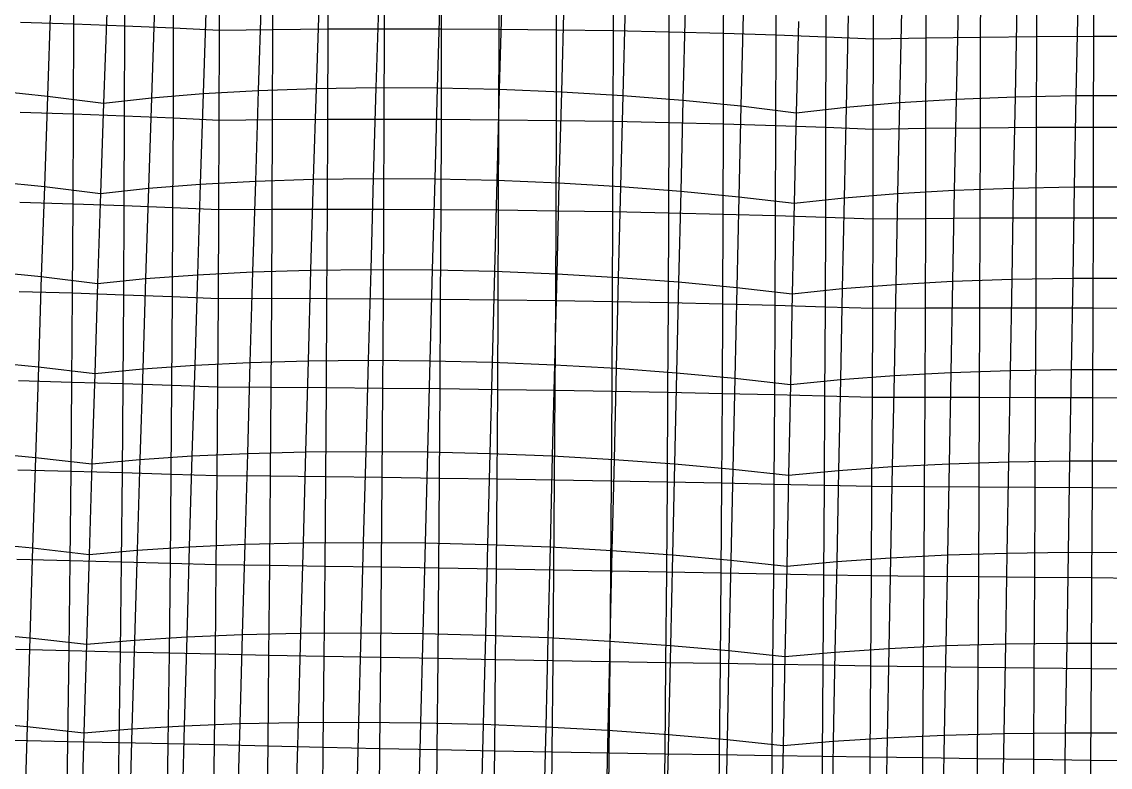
# Model space of a CAD drawing. Extents: x -429 to 429, y -1 to 209.
# Drawn here: x -79.73 to -39.8, y 73.77 to 101.1 of the extents above; entities that cross this region are included whole.
import ezdxf

# ---------------------------------------------------------------- set-up
doc = ezdxf.new("R2010")
doc.units = 0

msp = doc.modelspace()

# ---------------------------------------------------------------- linework, layer by layer
at = {"layer": 'default', "color": 3, "linetype": 'CONTINUOUS'}
for p, q in [((-77.826, 101.032, 21.94), (-77.818, 104.352, 21.749)), ((-75.947, 100.961, 20.992), (-75.94, 104.279, 20.801)), ((-74.161, 100.881, 19.881), (-74.154, 104.196, 19.69)), ((-72.481, 100.794, 18.615), (-72.474, 104.104, 18.425)), ((-72.481, 100.794, 18.615), (-72.474, 104.104, 18.425)), ((-70.52, 100.823, 19.4), (-70.513, 104.141, 19.209)), ((-68.497, 100.842, 20.006), (-68.49, 104.166, 19.815)), ((-66.427, 100.851, 20.43), (-66.421, 104.18, 20.238)), ((-64.329, 100.849, 20.668), (-64.322, 104.183, 20.475)), ((-62.217, 100.836, 20.717), (-62.211, 104.174, 20.524)), ((-60.11, 100.814, 20.578), (-60.104, 104.153, 20.385)), ((-58.025, 100.781, 20.252), (-58.019, 104.121, 20.059)), ((-55.977, 100.738, 19.741), (-55.971, 104.078, 19.548)), ((-53.983, 100.686, 19.049), (-53.978, 104.024, 18.856)), ((-52.06, 100.625, 18.182), (-52.055, 103.96, 17.989)), ((-50.222, 100.555, 17.147), (-50.217, 103.886, 16.955)), ((-46.554, 100.516, 16.825), (-46.549, 103.849, 16.633)), ((-44.553, 100.545, 17.523), (-44.548, 103.884, 17.33)), ((-42.497, 100.565, 18.039), (-42.493, 103.909, 17.846)), ((-40.404, 100.573, 18.37), (-40.4, 103.921, 18.177)), ((-48.484, 100.477, 15.952), (-48.48, 103.802, 15.76)), ((-48.484, 100.477, 15.952), (-48.48, 103.802, 15.76)), ((-79.783, 101.095, 22.716), (-77.826, 101.032, 21.94)), ((-77.837, 97.726, 22.109), (-77.826, 101.032, 21.94)), ((-77.826, 101.032, 21.94), (-75.947, 100.961, 20.992)), ((-75.958, 97.657, 21.161), (-75.947, 100.961, 20.992)), ((-75.947, 100.961, 20.992), (-74.161, 100.881, 19.881)), ((-74.171, 97.582, 20.05), (-74.161, 100.881, 19.881)), ((-74.161, 100.881, 19.881), (-72.481, 100.794, 18.615)), ((-72.491, 97.5, 18.783), (-72.481, 100.794, 18.615)), ((-72.491, 97.5, 18.783), (-72.481, 100.794, 18.615)), ((-72.481, 100.794, 18.615), (-70.52, 100.823, 19.4)), ((-70.53, 97.521, 19.568), (-70.52, 100.823, 19.4)), ((-70.52, 100.823, 19.4), (-68.497, 100.842, 20.006)), ((-68.506, 97.532, 20.175), (-68.497, 100.842, 20.006)), ((-68.497, 100.842, 20.006), (-66.427, 100.851, 20.43)), ((-66.437, 97.535, 20.599), (-66.427, 100.851, 20.43)), ((-66.427, 100.851, 20.43), (-64.329, 100.849, 20.668)), ((-64.338, 97.529, 20.837), (-64.329, 100.849, 20.668)), ((-64.329, 100.849, 20.668), (-62.217, 100.836, 20.717)), ((-62.226, 97.513, 20.887), (-62.217, 100.836, 20.717)), ((-62.217, 100.836, 20.717), (-60.11, 100.814, 20.578)), ((-60.119, 97.488, 20.748), (-60.11, 100.814, 20.578)), ((-60.11, 100.814, 20.578), (-58.025, 100.781, 20.252)), ((-58.033, 97.455, 20.422), (-58.025, 100.781, 20.252)), ((-58.025, 100.781, 20.252), (-55.977, 100.738, 19.741)), ((-55.985, 97.413, 19.911), (-55.977, 100.738, 19.741)), ((-55.977, 100.738, 19.741), (-53.983, 100.686, 19.049)), ((-53.991, 97.362, 19.219), (-53.983, 100.686, 19.049)), ((-53.983, 100.686, 19.049), (-52.06, 100.625, 18.182)), ((-52.067, 97.304, 18.352), (-52.06, 100.625, 18.182)), ((-52.06, 100.625, 18.182), (-50.222, 100.555, 17.147)), ((-50.229, 97.239, 17.316), (-50.222, 100.555, 17.147)), ((-50.222, 100.555, 17.147), (-48.484, 100.477, 15.952)), ((-48.491, 97.166, 16.121), (-48.484, 100.477, 15.952)), ((-48.491, 97.166, 16.121), (-48.484, 100.477, 15.952)), ((-48.484, 100.477, 15.952), (-46.554, 100.516, 16.825)), ((-46.56, 97.198, 16.995), (-46.554, 100.516, 16.825)), ((-46.554, 100.516, 16.825), (-44.553, 100.545, 17.523)), ((-44.559, 97.221, 17.693), (-44.553, 100.545, 17.523)), ((-44.553, 100.545, 17.523), (-42.497, 100.565, 18.039)), ((-42.504, 97.234, 18.21), (-42.497, 100.565, 18.039)), ((-42.497, 100.565, 18.039), (-40.404, 100.573, 18.37)), ((-40.41, 97.239, 18.541), (-40.404, 100.573, 18.37)), ((-40.404, 100.573, 18.37), (-38.289, 100.572, 18.514)), ((-79.794, 97.787, 22.885), (-77.837, 97.726, 22.109)), ((-77.852, 94.434, 22.253), (-77.837, 97.726, 22.109)), ((-77.837, 97.726, 22.109), (-75.958, 97.657, 21.161)), ((-75.972, 94.369, 21.305), (-75.958, 97.657, 21.161)), ((-75.958, 97.657, 21.161), (-74.171, 97.582, 20.05)), ((-74.185, 94.297, 20.194), (-74.171, 97.582, 20.05)), ((-74.171, 97.582, 20.05), (-72.491, 97.5, 18.783)), ((-72.505, 94.221, 18.927), (-72.491, 97.5, 18.783)), ((-72.505, 94.221, 18.927), (-72.491, 97.5, 18.783)), ((-72.491, 97.5, 18.783), (-70.53, 97.521, 19.568)), ((-70.543, 94.234, 19.712), (-70.53, 97.521, 19.568)), ((-70.53, 97.521, 19.568), (-68.506, 97.532, 20.175)), ((-68.519, 94.238, 20.32), (-68.506, 97.532, 20.175)), ((-68.506, 97.532, 20.175), (-66.437, 97.535, 20.599)), ((-66.449, 94.234, 20.744), (-66.437, 97.535, 20.599)), ((-66.437, 97.535, 20.599), (-64.338, 97.529, 20.837)), ((-64.35, 94.223, 20.982), (-64.338, 97.529, 20.837)), ((-64.338, 97.529, 20.837), (-62.226, 97.513, 20.887)), ((-62.238, 94.204, 21.032), (-62.226, 97.513, 20.887)), ((-62.226, 97.513, 20.887), (-60.119, 97.488, 20.748)), ((-60.131, 94.177, 20.894), (-60.119, 97.488, 20.748)), ((-60.119, 97.488, 20.748), (-58.033, 97.455, 20.422)), ((-58.044, 94.142, 20.567), (-58.033, 97.455, 20.422)), ((-58.033, 97.455, 20.422), (-55.985, 97.413, 19.911)), ((-55.996, 94.101, 20.056), (-55.985, 97.413, 19.911)), ((-55.985, 97.413, 19.911), (-53.991, 97.362, 19.219)), ((-54.001, 94.053, 19.364), (-53.991, 97.362, 19.219)), ((-53.991, 97.362, 19.219), (-52.067, 97.304, 18.352)), ((-52.077, 93.999, 18.497), (-52.067, 97.304, 18.352)), ((-52.067, 97.304, 18.352), (-50.229, 97.239, 17.316)), ((-50.239, 93.938, 17.461), (-50.229, 97.239, 17.316)), ((-50.229, 97.239, 17.316), (-48.491, 97.166, 16.121)), ((-48.5, 93.872, 16.266), (-48.491, 97.166, 16.121)), ((-48.5, 93.872, 16.266), (-48.491, 97.166, 16.121)), ((-48.491, 97.166, 16.121), (-46.56, 97.198, 16.995)), ((-46.569, 93.895, 17.14), (-46.56, 97.198, 16.995)), ((-46.56, 97.198, 16.995), (-44.559, 97.221, 17.693)), ((-44.568, 93.911, 17.838), (-44.559, 97.221, 17.693)), ((-44.559, 97.221, 17.693), (-42.504, 97.234, 18.21)), ((-42.512, 93.919, 18.355), (-42.504, 97.234, 18.21)), ((-42.504, 97.234, 18.21), (-40.41, 97.239, 18.541)), ((-40.418, 93.92, 18.687), (-40.41, 97.239, 18.541)), ((-40.41, 97.239, 18.541), (-38.295, 97.235, 18.684)), ((-79.809, 94.494, 23.03), (-77.852, 94.434, 22.253)), ((-77.871, 91.158, 22.371), (-77.852, 94.434, 22.253)), ((-77.852, 94.434, 22.253), (-75.972, 94.369, 21.305)), ((-75.99, 91.096, 21.423), (-75.972, 94.369, 21.305)), ((-75.972, 94.369, 21.305), (-74.185, 94.297, 20.194)), ((-74.203, 91.03, 20.311), (-74.185, 94.297, 20.194)), ((-74.185, 94.297, 20.194), (-72.505, 94.221, 18.927)), ((-72.521, 90.961, 19.044), (-72.505, 94.221, 18.927)), ((-72.521, 90.961, 19.044), (-72.505, 94.221, 18.927)), ((-72.505, 94.221, 18.927), (-70.543, 94.234, 19.712)), ((-70.559, 90.963, 19.83), (-70.543, 94.234, 19.712)), ((-70.543, 94.234, 19.712), (-68.519, 94.238, 20.32)), ((-68.535, 90.959, 20.437), (-68.519, 94.238, 20.32)), ((-68.519, 94.238, 20.32), (-66.449, 94.234, 20.744)), ((-66.465, 90.948, 20.862), (-66.449, 94.234, 20.744)), ((-66.449, 94.234, 20.744), (-64.35, 94.223, 20.982)), ((-64.366, 90.932, 21.101), (-64.35, 94.223, 20.982)), ((-64.35, 94.223, 20.982), (-62.238, 94.204, 21.032)), ((-62.253, 90.909, 21.151), (-62.238, 94.204, 21.032)), ((-62.238, 94.204, 21.032), (-60.131, 94.177, 20.894)), ((-60.145, 90.88, 21.012), (-60.131, 94.177, 20.894)), ((-60.131, 94.177, 20.894), (-58.044, 94.142, 20.567)), ((-58.059, 90.845, 20.686), (-58.044, 94.142, 20.567)), ((-58.044, 94.142, 20.567), (-55.996, 94.101, 20.056)), ((-56.009, 90.805, 20.175), (-55.996, 94.101, 20.056)), ((-55.996, 94.101, 20.056), (-54.001, 94.053, 19.364)), ((-54.015, 90.759, 19.482), (-54.001, 94.053, 19.364)), ((-54.001, 94.053, 19.364), (-52.077, 93.999, 18.497)), ((-52.09, 90.709, 18.615), (-52.077, 93.999, 18.497)), ((-52.077, 93.999, 18.497), (-50.239, 93.938, 17.461)), ((-50.25, 90.654, 17.579), (-50.239, 93.938, 17.461)), ((-50.239, 93.938, 17.461), (-48.5, 93.872, 16.266)), ((-48.511, 90.596, 16.383), (-48.5, 93.872, 16.266)), ((-48.511, 90.596, 16.383), (-48.5, 93.872, 16.266)), ((-48.5, 93.872, 16.266), (-46.569, 93.895, 17.14)), ((-46.58, 90.61, 17.258), (-46.569, 93.895, 17.14)), ((-46.569, 93.895, 17.14), (-44.568, 93.911, 17.838)), ((-44.578, 90.617, 17.957), (-44.568, 93.911, 17.838)), ((-44.568, 93.911, 17.838), (-42.512, 93.919, 18.355)), ((-42.522, 90.619, 18.474), (-42.512, 93.919, 18.355)), ((-42.512, 93.919, 18.355), (-40.418, 93.92, 18.687)), ((-40.428, 90.615, 18.806), (-40.418, 93.92, 18.687)), ((-40.418, 93.92, 18.687), (-38.303, 93.912, 18.831)), ((-79.828, 91.215, 23.147), (-77.871, 91.158, 22.371)), ((-77.893, 87.892, 22.458), (-77.871, 91.158, 22.371)), ((-77.871, 91.158, 22.371), (-75.99, 91.096, 21.423)), ((-76.013, 87.834, 21.51), (-75.99, 91.096, 21.423)), ((-75.99, 91.096, 21.423), (-74.203, 91.03, 20.311)), ((-74.224, 87.774, 20.397), (-74.203, 91.03, 20.311)), ((-74.203, 91.03, 20.311), (-72.521, 90.961, 19.044)), ((-72.542, 87.713, 19.13), (-72.521, 90.961, 19.044)), ((-72.542, 87.713, 19.13), (-72.521, 90.961, 19.044)), ((-72.521, 90.961, 19.044), (-70.559, 90.963, 19.83)), ((-70.58, 87.705, 19.916), (-70.559, 90.963, 19.83)), ((-70.559, 90.963, 19.83), (-68.535, 90.959, 20.437)), ((-68.555, 87.691, 20.525), (-68.535, 90.959, 20.437)), ((-68.535, 90.959, 20.437), (-66.465, 90.948, 20.862)), ((-66.484, 87.673, 20.95), (-66.465, 90.948, 20.862)), ((-66.465, 90.948, 20.862), (-64.366, 90.932, 21.101)), ((-64.384, 87.651, 21.188), (-64.366, 90.932, 21.101)), ((-64.366, 90.932, 21.101), (-62.253, 90.909, 21.151)), ((-62.272, 87.624, 21.239), (-62.253, 90.909, 21.151)), ((-62.253, 90.909, 21.151), (-60.145, 90.88, 21.012)), ((-60.163, 87.592, 21.1), (-60.145, 90.88, 21.012)), ((-60.145, 90.88, 21.012), (-58.059, 90.845, 20.686)), ((-58.076, 87.557, 20.774), (-58.059, 90.845, 20.686)), ((-58.059, 90.845, 20.686), (-56.009, 90.805, 20.175)), ((-56.026, 87.518, 20.263), (-56.009, 90.805, 20.175)), ((-56.009, 90.805, 20.175), (-54.015, 90.759, 19.482)), ((-54.03, 87.476, 19.57), (-54.015, 90.759, 19.482)), ((-54.015, 90.759, 19.482), (-52.09, 90.709, 18.615)), ((-52.105, 87.431, 18.703), (-52.09, 90.709, 18.615)), ((-52.09, 90.709, 18.615), (-50.25, 90.654, 17.579)), ((-50.265, 87.383, 17.666), (-50.25, 90.654, 17.579)), ((-50.25, 90.654, 17.579), (-48.511, 90.596, 16.383)), ((-48.525, 87.332, 16.47), (-48.511, 90.596, 16.383)), ((-48.525, 87.332, 16.47), (-48.511, 90.596, 16.383)), ((-48.511, 90.596, 16.383), (-46.58, 90.61, 17.258)), ((-46.593, 87.336, 17.345), (-46.58, 90.61, 17.258)), ((-46.58, 90.61, 17.258), (-44.578, 90.617, 17.957)), ((-44.591, 87.335, 18.044), (-44.578, 90.617, 17.957)), ((-44.578, 90.617, 17.957), (-42.522, 90.619, 18.474)), ((-42.535, 87.33, 18.562), (-42.522, 90.619, 18.474)), ((-42.522, 90.619, 18.474), (-40.428, 90.615, 18.806)), ((-40.44, 87.32, 18.894), (-40.428, 90.615, 18.806)), ((-40.428, 90.615, 18.806), (-38.312, 90.604, 18.949)), ((-79.852, 87.947, 23.235), (-77.893, 87.892, 22.458)), ((-77.921, 84.626, 22.513), (-77.893, 87.892, 22.458)), ((-77.893, 87.892, 22.458), (-76.013, 87.834, 21.51)), ((-76.039, 84.573, 21.565), (-76.013, 87.834, 21.51)), ((-76.013, 87.834, 21.51), (-74.224, 87.774, 20.397)), ((-74.25, 84.519, 20.452), (-74.224, 87.774, 20.397)), ((-74.224, 87.774, 20.397), (-72.542, 87.713, 19.13)), ((-72.567, 84.466, 19.185), (-72.542, 87.713, 19.13)), ((-72.567, 84.466, 19.185), (-72.542, 87.713, 19.13)), ((-72.542, 87.713, 19.13), (-70.58, 87.705, 19.916)), ((-70.604, 84.447, 19.971), (-70.58, 87.705, 19.916)), ((-70.58, 87.705, 19.916), (-68.555, 87.691, 20.525)), ((-68.579, 84.424, 20.58), (-68.555, 87.691, 20.525)), ((-68.555, 87.691, 20.525), (-66.484, 87.673, 20.95)), ((-66.508, 84.398, 21.005), (-66.484, 87.673, 20.95)), ((-66.484, 87.673, 20.95), (-64.384, 87.651, 21.188)), ((-64.407, 84.369, 21.244), (-64.384, 87.651, 21.188)), ((-64.384, 87.651, 21.188), (-62.272, 87.624, 21.239)), ((-62.293, 84.338, 21.294), (-62.272, 87.624, 21.239)), ((-62.272, 87.624, 21.239), (-60.163, 87.592, 21.1)), ((-60.184, 84.305, 21.156), (-60.163, 87.592, 21.1)), ((-60.163, 87.592, 21.1), (-58.076, 87.557, 20.774)), ((-58.096, 84.269, 20.83), (-58.076, 87.557, 20.774)), ((-58.076, 87.557, 20.774), (-56.026, 87.518, 20.263)), ((-56.046, 84.231, 20.318), (-56.026, 87.518, 20.263)), ((-56.026, 87.518, 20.263), (-54.03, 87.476, 19.57)), ((-54.049, 84.192, 19.626), (-54.03, 87.476, 19.57)), ((-54.03, 87.476, 19.57), (-52.105, 87.431, 18.703)), ((-52.123, 84.152, 18.758), (-52.105, 87.431, 18.703)), ((-52.105, 87.431, 18.703), (-50.265, 87.383, 17.666)), ((-50.282, 84.111, 17.721), (-50.265, 87.383, 17.666)), ((-50.265, 87.383, 17.666), (-48.525, 87.332, 16.47)), ((-48.542, 84.07, 16.525), (-48.525, 87.332, 16.47)), ((-48.542, 84.07, 16.525), (-48.525, 87.332, 16.47)), ((-48.525, 87.332, 16.47), (-46.593, 87.336, 17.345)), ((-46.61, 84.062, 17.4), (-46.593, 87.336, 17.345)), ((-46.593, 87.336, 17.345), (-44.591, 87.335, 18.044)), ((-44.607, 84.053, 18.099), (-44.591, 87.335, 18.044)), ((-44.591, 87.335, 18.044), (-42.535, 87.33, 18.562)), ((-42.549, 84.04, 18.617), (-42.535, 87.33, 18.562)), ((-42.535, 87.33, 18.562), (-40.44, 87.32, 18.894)), ((-40.454, 84.025, 18.95), (-40.44, 87.32, 18.894)), ((-40.44, 87.32, 18.894), (-38.324, 87.306, 19.038)), ((-79.88, 84.678, 23.29), (-77.921, 84.626, 22.513)), ((-77.954, 81.347, 22.532), (-77.921, 84.626, 22.513)), ((-77.921, 84.626, 22.513), (-76.039, 84.573, 21.565)), ((-76.071, 81.299, 21.585), (-76.039, 84.573, 21.565)), ((-76.039, 84.573, 21.565), (-74.25, 84.519, 20.452)), ((-74.281, 81.251, 20.474), (-74.25, 84.519, 20.452)), ((-74.25, 84.519, 20.452), (-72.567, 84.466, 19.185)), ((-72.597, 81.205, 19.208), (-72.567, 84.466, 19.185)), ((-72.597, 81.205, 19.208), (-72.567, 84.466, 19.185)), ((-72.567, 84.466, 19.185), (-70.604, 84.447, 19.971)), ((-70.632, 81.175, 19.993), (-70.604, 84.447, 19.971)), ((-70.604, 84.447, 19.971), (-68.579, 84.424, 20.58)), ((-68.606, 81.144, 20.6), (-68.579, 84.424, 20.58)), ((-68.579, 84.424, 20.58), (-66.508, 84.398, 21.005)), ((-66.534, 81.11, 21.024), (-66.508, 84.398, 21.005)), ((-66.508, 84.398, 21.005), (-64.407, 84.369, 21.244)), ((-64.433, 81.076, 21.262), (-64.407, 84.369, 21.244)), ((-64.407, 84.369, 21.244), (-62.293, 84.338, 21.294)), ((-62.319, 81.041, 21.311), (-62.293, 84.338, 21.294)), ((-62.293, 84.338, 21.294), (-60.184, 84.305, 21.156)), ((-60.209, 81.005, 21.173), (-60.184, 84.305, 21.156)), ((-60.184, 84.305, 21.156), (-58.096, 84.269, 20.83)), ((-58.121, 80.969, 20.847), (-58.096, 84.269, 20.83)), ((-58.096, 84.269, 20.83), (-56.046, 84.231, 20.318)), ((-56.07, 80.933, 20.336), (-56.046, 84.231, 20.318)), ((-56.046, 84.231, 20.318), (-54.049, 84.192, 19.626)), ((-54.073, 80.897, 19.644), (-54.049, 84.192, 19.626)), ((-54.049, 84.192, 19.626), (-52.123, 84.152, 18.758)), ((-52.146, 80.861, 18.778), (-52.123, 84.152, 18.758)), ((-52.123, 84.152, 18.758), (-50.282, 84.111, 17.721)), ((-50.304, 80.827, 17.742), (-50.282, 84.111, 17.721)), ((-50.282, 84.111, 17.721), (-48.542, 84.07, 16.525)), ((-48.562, 80.793, 16.547), (-48.542, 84.07, 16.525)), ((-48.562, 80.793, 16.547), (-48.542, 84.07, 16.525)), ((-48.542, 84.07, 16.525), (-46.61, 84.062, 17.4)), ((-46.628, 80.776, 17.421), (-46.61, 84.062, 17.4)), ((-46.61, 84.062, 17.4), (-44.607, 84.053, 18.099)), ((-44.624, 80.757, 18.119), (-44.607, 84.053, 18.099)), ((-44.607, 84.053, 18.099), (-42.549, 84.04, 18.617)), ((-42.566, 80.738, 18.636), (-42.549, 84.04, 18.617)), ((-42.549, 84.04, 18.617), (-40.454, 84.025, 18.95)), ((-40.47, 80.718, 18.967), (-40.454, 84.025, 18.95)), ((-40.454, 84.025, 18.95), (-38.337, 84.007, 19.093)), ((-79.914, 81.397, 23.308), (-77.954, 81.347, 22.532)), ((-77.993, 78.046, 22.518), (-77.954, 81.347, 22.532)), ((-77.954, 81.347, 22.532), (-76.071, 81.299, 21.585)), ((-76.11, 78, 21.573), (-76.071, 81.299, 21.585)), ((-76.071, 81.299, 21.585), (-74.281, 81.251, 20.474)), ((-74.317, 77.957, 20.465), (-74.281, 81.251, 20.474)), ((-74.281, 81.251, 20.474), (-72.597, 81.205, 19.208)), ((-72.631, 77.918, 19.203), (-72.597, 81.205, 19.208)), ((-72.631, 77.918, 19.203), (-72.597, 81.205, 19.208)), ((-72.597, 81.205, 19.208), (-70.632, 81.175, 19.993)), ((-70.664, 77.879, 19.983), (-70.632, 81.175, 19.993)), ((-70.632, 81.175, 19.993), (-68.606, 81.144, 20.6)), ((-68.637, 77.839, 20.587), (-68.606, 81.144, 20.6)), ((-68.606, 81.144, 20.6), (-66.534, 81.11, 21.024)), ((-66.564, 77.799, 21.008), (-66.534, 81.11, 21.024)), ((-66.534, 81.11, 21.024), (-64.433, 81.076, 21.262)), ((-64.462, 77.76, 21.244), (-64.433, 81.076, 21.262)), ((-64.433, 81.076, 21.262), (-62.319, 81.041, 21.311)), ((-62.348, 77.721, 21.293), (-62.319, 81.041, 21.311)), ((-62.319, 81.041, 21.311), (-60.209, 81.005, 21.173)), ((-60.238, 77.683, 21.154), (-60.209, 81.005, 21.173)), ((-60.209, 81.005, 21.173), (-58.121, 80.969, 20.847)), ((-58.15, 77.646, 20.828), (-58.121, 80.969, 20.847)), ((-58.121, 80.969, 20.847), (-56.07, 80.933, 20.336)), ((-56.098, 77.611, 20.318), (-56.07, 80.933, 20.336)), ((-56.07, 80.933, 20.336), (-54.073, 80.897, 19.644)), ((-54.101, 77.577, 19.629), (-54.073, 80.897, 19.644)), ((-54.073, 80.897, 19.644), (-52.146, 80.861, 18.778)), ((-52.172, 77.546, 18.765), (-52.146, 80.861, 18.778)), ((-52.146, 80.861, 18.778), (-50.304, 80.827, 17.742)), ((-50.329, 77.516, 17.733), (-50.304, 80.827, 17.742)), ((-50.304, 80.827, 17.742), (-48.562, 80.793, 16.547)), ((-48.584, 77.49, 16.541), (-48.562, 80.793, 16.547)), ((-48.584, 77.49, 16.541), (-48.562, 80.793, 16.547)), ((-48.562, 80.793, 16.547), (-46.628, 80.776, 17.421)), ((-46.648, 77.464, 17.411), (-46.628, 80.776, 17.421)), ((-46.628, 80.776, 17.421), (-44.624, 80.757, 18.119)), ((-44.643, 77.438, 18.106), (-44.624, 80.757, 18.119)), ((-44.624, 80.757, 18.119), (-42.566, 80.738, 18.636)), ((-42.584, 77.412, 18.62), (-42.566, 80.738, 18.636)), ((-42.566, 80.738, 18.636), (-40.47, 80.718, 18.967)), ((-40.487, 77.387, 18.949), (-40.47, 80.718, 18.967)), ((-40.47, 80.718, 18.967), (-38.352, 80.696, 19.11)), ((-79.954, 78.094, 23.291), (-77.993, 78.046, 22.518)), ((-78.039, 74.714, 22.471), (-77.993, 78.046, 22.518)), ((-77.993, 78.046, 22.518), (-76.11, 78, 21.573)), ((-76.154, 74.671, 21.531), (-76.11, 78, 21.573)), ((-76.11, 78, 21.573), (-74.317, 77.957, 20.465)), ((-74.359, 74.631, 20.429), (-74.317, 77.957, 20.465)), ((-74.317, 77.957, 20.465), (-72.631, 77.918, 19.203)), ((-72.668, 74.596, 19.173), (-72.631, 77.918, 19.203)), ((-72.668, 74.596, 19.173), (-72.631, 77.918, 19.203)), ((-72.631, 77.918, 19.203), (-70.664, 77.879, 19.983)), ((-70.699, 74.549, 19.947), (-70.664, 77.879, 19.983)), ((-70.664, 77.879, 19.983), (-68.637, 77.839, 20.587)), ((-68.67, 74.503, 20.544), (-68.637, 77.839, 20.587)), ((-68.637, 77.839, 20.587), (-66.564, 77.799, 21.008)), ((-66.596, 74.458, 20.961), (-66.564, 77.799, 21.008)), ((-66.564, 77.799, 21.008), (-64.462, 77.76, 21.244)), ((-64.495, 74.414, 21.193), (-64.462, 77.76, 21.244)), ((-64.462, 77.76, 21.244), (-62.348, 77.721, 21.293)), ((-62.381, 74.372, 21.24), (-62.348, 77.721, 21.293)), ((-62.348, 77.721, 21.293), (-60.238, 77.683, 21.154)), ((-60.272, 74.332, 21.1), (-60.238, 77.683, 21.154)), ((-60.238, 77.683, 21.154), (-58.15, 77.646, 20.828)), ((-58.183, 74.294, 20.775), (-58.15, 77.646, 20.828)), ((-58.15, 77.646, 20.828), (-56.098, 77.611, 20.318)), ((-56.132, 74.26, 20.268), (-56.098, 77.611, 20.318)), ((-56.098, 77.611, 20.318), (-54.101, 77.577, 19.629)), ((-54.133, 74.228, 19.582), (-54.101, 77.577, 19.629)), ((-54.101, 77.577, 19.629), (-52.172, 77.546, 18.765)), ((-52.204, 74.199, 18.722), (-52.172, 77.546, 18.765)), ((-52.172, 77.546, 18.765), (-50.329, 77.516, 17.733)), ((-50.357, 74.173, 17.696), (-50.329, 77.516, 17.733)), ((-50.329, 77.516, 17.733), (-48.584, 77.49, 16.541)), ((-48.609, 74.152, 16.511), (-48.584, 77.49, 16.541)), ((-48.609, 74.152, 16.511), (-48.584, 77.49, 16.541)), ((-48.584, 77.49, 16.541), (-46.648, 77.464, 17.411)), ((-46.67, 74.119, 17.374), (-46.648, 77.464, 17.411)), ((-46.648, 77.464, 17.411), (-44.643, 77.438, 18.106)), ((-44.663, 74.087, 18.062), (-44.643, 77.438, 18.106)), ((-44.643, 77.438, 18.106), (-42.584, 77.412, 18.62)), ((-42.603, 74.056, 18.571), (-42.584, 77.412, 18.62)), ((-42.584, 77.412, 18.62), (-40.487, 77.387, 18.949)), ((-40.506, 74.027, 18.897), (-40.487, 77.387, 18.949)), ((-40.487, 77.387, 18.949), (-38.369, 77.363, 19.091)), ((-80, 74.761, 23.242), (-78.039, 74.714, 22.471)), ((-78.088, 71.351, 22.406), (-78.039, 74.714, 22.471)), ((-78.039, 74.714, 22.471), (-76.154, 74.671, 21.531)), ((-76.201, 71.309, 21.471), (-76.154, 74.671, 21.531)), ((-76.154, 74.671, 21.531), (-74.359, 74.631, 20.429)), ((-74.403, 71.271, 20.374), (-74.359, 74.631, 20.429)), ((-74.359, 74.631, 20.429), (-72.668, 74.596, 19.173)), ((-72.708, 71.238, 19.125), (-72.668, 74.596, 19.173)), ((-72.708, 71.238, 19.125), (-72.668, 74.596, 19.173)), ((-72.668, 74.596, 19.173), (-70.699, 74.549, 19.947)), ((-70.737, 71.186, 19.891), (-70.699, 74.549, 19.947)), ((-70.699, 74.549, 19.947), (-68.67, 74.503, 20.544)), ((-68.706, 71.135, 20.482), (-68.67, 74.503, 20.544)), ((-68.67, 74.503, 20.544), (-66.596, 74.458, 20.961)), ((-66.631, 71.085, 20.894), (-66.596, 74.458, 20.961)), ((-66.596, 74.458, 20.961), (-64.495, 74.414, 21.193)), ((-64.529, 71.038, 21.123), (-64.495, 74.414, 21.193)), ((-64.495, 74.414, 21.193), (-62.381, 74.372, 21.24)), ((-62.416, 70.993, 21.167), (-62.381, 74.372, 21.24)), ((-62.381, 74.372, 21.24), (-60.272, 74.332, 21.1)), ((-60.307, 70.951, 21.027), (-60.272, 74.332, 21.1)), ((-60.272, 74.332, 21.1), (-58.183, 74.294, 20.775)), ((-58.219, 70.913, 20.703), (-58.183, 74.294, 20.775)), ((-58.183, 74.294, 20.775), (-56.132, 74.26, 20.268)), ((-56.167, 70.878, 20.198), (-56.132, 74.26, 20.268)), ((-56.132, 74.26, 20.268), (-54.133, 74.228, 19.582)), ((-54.168, 70.847, 19.515), (-54.133, 74.228, 19.582)), ((-54.133, 74.228, 19.582), (-52.204, 74.199, 18.722)), ((-52.237, 70.819, 18.66), (-52.204, 74.199, 18.722)), ((-52.204, 74.199, 18.722), (-50.357, 74.173, 17.696)), ((-50.388, 70.796, 17.64), (-50.357, 74.173, 17.696)), ((-50.357, 74.173, 17.696), (-48.609, 74.152, 16.511)), ((-48.636, 70.778, 16.462), (-48.609, 74.152, 16.511)), ((-48.636, 70.778, 16.462), (-48.609, 74.152, 16.511)), ((-48.609, 74.152, 16.511), (-46.67, 74.119, 17.374)), ((-46.694, 70.739, 17.317), (-46.67, 74.119, 17.374)), ((-46.67, 74.119, 17.374), (-44.663, 74.087, 18.062)), ((-44.685, 70.703, 17.999), (-44.663, 74.087, 18.062)), ((-44.663, 74.087, 18.062), (-42.603, 74.056, 18.571)), ((-42.624, 70.669, 18.504), (-42.603, 74.056, 18.571)), ((-42.603, 74.056, 18.571), (-40.506, 74.027, 18.897)), ((-40.526, 70.637, 18.826), (-40.506, 74.027, 18.897)), ((-40.506, 74.027, 18.897), (-38.389, 74, 19.037))]:
    msp.add_line(p, q, dxfattribs=at)
at = {"layer": 'default', "color": 5, "linetype": 'CONTINUOUS'}
for p, q in [((-70.944, 101.928, -15.313), (-71.059, 98.587, -15.937)), ((-68.826, 102.007, -16.147), (-68.938, 98.662, -16.778)), ((-66.633, 102.042, -16.758), (-66.74, 98.695, -17.393)), ((-64.388, 102.034, -17.139), (-64.49, 98.685, -17.776)), ((-62.117, 101.983, -17.286), (-62.213, 98.633, -17.923)), ((-59.845, 101.889, -17.198), (-59.935, 98.538, -17.832)), ((-78.673, 101.706, -12.47), (-78.789, 98.377, -13.075)), ((-76.616, 101.448, -11.575), (-76.731, 98.121, -12.169)), ((-76.616, 101.448, -11.575), (-76.731, 98.121, -12.169)), ((-74.861, 101.647, -13.014), (-74.977, 98.315, -13.62)), ((-72.963, 101.808, -14.265), (-73.08, 98.471, -14.88)), ((-57.596, 101.753, -16.874), (-57.681, 98.404, -17.503)), ((-55.396, 101.578, -16.319), (-55.477, 98.229, -16.941)), ((-47.454, 101.496, -17.069), (-47.531, 98.143, -17.692)), ((-45.382, 101.627, -18.026), (-45.457, 98.271, -18.657)), ((-43.22, 101.716, -18.764), (-43.291, 98.357, -19.401)), ((-40.993, 101.763, -19.274), (-41.059, 98.402, -19.915)), ((-53.269, 101.364, -15.54), (-53.347, 98.018, -16.151)), ((-51.239, 101.115, -14.543), (-51.316, 97.771, -15.144)), ((-51.239, 101.115, -14.543), (-51.316, 97.771, -15.144)), ((-49.414, 101.324, -15.904), (-49.492, 97.976, -16.516)), ((-71.059, 98.587, -15.937), (-68.938, 98.662, -16.778)), ((-68.938, 98.662, -16.778), (-69.039, 95.328, -17.36)), ((-68.938, 98.662, -16.778), (-66.74, 98.695, -17.393)), ((-66.74, 98.695, -17.393), (-66.838, 95.357, -17.977)), ((-66.74, 98.695, -17.393), (-64.49, 98.685, -17.776)), ((-64.49, 98.685, -17.776), (-64.584, 95.345, -18.361)), ((-64.49, 98.685, -17.776), (-62.213, 98.633, -17.923)), ((-80.936, 98.599, -13.759), (-78.789, 98.377, -13.075)), ((-78.789, 98.377, -13.075), (-78.904, 95.064, -13.648)), ((-78.789, 98.377, -13.075), (-76.731, 98.121, -12.169)), ((-76.731, 98.121, -12.169), (-74.977, 98.315, -13.62)), ((-74.977, 98.315, -13.62), (-75.087, 94.999, -14.194)), ((-74.977, 98.315, -13.62), (-73.08, 98.471, -14.88)), ((-73.08, 98.471, -14.88), (-73.187, 95.148, -15.458)), ((-73.08, 98.471, -14.88), (-71.059, 98.587, -15.937)), ((-71.059, 98.587, -15.937), (-71.163, 95.258, -16.517)), ((-62.213, 98.633, -17.923), (-62.304, 95.292, -18.508)), ((-62.213, 98.633, -17.923), (-59.935, 98.538, -17.832)), ((-59.935, 98.538, -17.832), (-60.023, 95.198, -18.416)), ((-59.935, 98.538, -17.832), (-57.681, 98.404, -17.503)), ((-57.681, 98.404, -17.503), (-57.766, 95.065, -18.086)), ((-57.681, 98.404, -17.503), (-55.477, 98.229, -16.941)), ((-47.531, 98.143, -17.692), (-45.457, 98.271, -18.657)), ((-45.457, 98.271, -18.657), (-45.523, 94.926, -19.242)), ((-45.457, 98.271, -18.657), (-43.291, 98.357, -19.401)), ((-43.291, 98.357, -19.401), (-43.355, 95.008, -19.988)), ((-43.291, 98.357, -19.401), (-41.059, 98.402, -19.915)), ((-41.059, 98.402, -19.915), (-41.119, 95.05, -20.504)), ((-41.059, 98.402, -19.915), (-38.785, 98.404, -20.194)), ((-76.731, 98.121, -12.169), (-76.842, 94.813, -12.74)), ((-76.731, 98.121, -12.169), (-76.842, 94.813, -12.74)), ((-55.477, 98.229, -16.941), (-55.558, 94.894, -17.523)), ((-55.477, 98.229, -16.941), (-53.347, 98.018, -16.151)), ((-53.347, 98.018, -16.151), (-53.425, 94.688, -16.731)), ((-53.347, 98.018, -16.151), (-51.316, 97.771, -15.144)), ((-51.316, 97.771, -15.144), (-49.492, 97.976, -16.516)), ((-49.492, 97.976, -16.516), (-49.564, 94.644, -17.097)), ((-49.492, 97.976, -16.516), (-47.531, 98.143, -17.692)), ((-47.531, 98.143, -17.692), (-47.601, 94.804, -18.275)), ((-51.316, 97.771, -15.144), (-51.39, 94.447, -15.721)), ((-51.316, 97.771, -15.144), (-51.39, 94.447, -15.721)), ((-81.054, 95.282, -14.334), (-78.904, 95.064, -13.648)), ((-78.904, 95.064, -13.648), (-79.016, 91.757, -14.198)), ((-78.904, 95.064, -13.648), (-76.842, 94.813, -12.74)), ((-75.087, 94.999, -14.194), (-73.187, 95.148, -15.458)), ((-73.187, 95.148, -15.458), (-73.289, 91.83, -16.011)), ((-73.187, 95.148, -15.458), (-71.163, 95.258, -16.517)), ((-71.163, 95.258, -16.517), (-71.263, 91.934, -17.072)), ((-71.163, 95.258, -16.517), (-69.039, 95.328, -17.36)), ((-69.039, 95.328, -17.36), (-69.136, 91.998, -17.916)), ((-69.039, 95.328, -17.36), (-66.838, 95.357, -17.977)), ((-66.838, 95.357, -17.977), (-66.932, 92.024, -18.534)), ((-66.838, 95.357, -17.977), (-64.584, 95.345, -18.361)), ((-64.584, 95.345, -18.361), (-64.676, 92.01, -18.919)), ((-64.584, 95.345, -18.361), (-62.304, 95.292, -18.508)), ((-62.304, 95.292, -18.508), (-62.392, 91.956, -19.066)), ((-62.304, 95.292, -18.508), (-60.023, 95.198, -18.416)), ((-60.023, 95.198, -18.416), (-60.108, 91.863, -18.974)), ((-60.023, 95.198, -18.416), (-57.766, 95.065, -18.086)), ((-57.766, 95.065, -18.086), (-57.848, 91.732, -18.644)), ((-57.766, 95.065, -18.086), (-55.558, 94.894, -17.523)), ((-43.355, 95.008, -19.988), (-41.119, 95.05, -20.504)), ((-41.119, 95.05, -20.504), (-41.177, 91.703, -21.067)), ((-41.119, 95.05, -20.504), (-38.842, 95.051, -20.783)), ((-76.842, 94.813, -12.74), (-76.95, 91.512, -13.288)), ((-76.842, 94.813, -12.74), (-76.95, 91.512, -13.288)), ((-76.842, 94.813, -12.74), (-75.087, 94.999, -14.194)), ((-75.087, 94.999, -14.194), (-75.192, 91.689, -14.745)), ((-55.558, 94.894, -17.523), (-55.637, 91.565, -18.08)), ((-55.558, 94.894, -17.523), (-53.425, 94.688, -16.731)), ((-53.425, 94.688, -16.731), (-53.501, 91.364, -17.287)), ((-53.425, 94.688, -16.731), (-51.39, 94.447, -15.721)), ((-51.39, 94.447, -15.721), (-49.564, 94.644, -17.097)), ((-49.564, 94.644, -17.097), (-49.633, 91.318, -17.654)), ((-49.564, 94.644, -17.097), (-47.601, 94.804, -18.275)), ((-47.601, 94.804, -18.275), (-47.667, 91.471, -18.834)), ((-47.601, 94.804, -18.275), (-45.523, 94.926, -19.242)), ((-45.523, 94.926, -19.242), (-45.587, 91.587, -19.803)), ((-45.523, 94.926, -19.242), (-43.355, 95.008, -19.988)), ((-43.355, 95.008, -19.988), (-43.415, 91.665, -20.55)), ((-51.39, 94.447, -15.721), (-51.463, 91.13, -16.276)), ((-51.39, 94.447, -15.721), (-51.463, 91.13, -16.276)), ((-81.168, 91.97, -14.885), (-79.016, 91.757, -14.198)), ((-73.289, 91.83, -16.011), (-71.263, 91.934, -17.072)), ((-71.263, 91.934, -17.072), (-71.36, 88.607, -17.607)), ((-71.263, 91.934, -17.072), (-69.136, 91.998, -17.916)), ((-69.136, 91.998, -17.916), (-69.23, 88.667, -18.452)), ((-69.136, 91.998, -17.916), (-66.932, 92.024, -18.534)), ((-66.932, 92.024, -18.534), (-67.023, 88.689, -19.071)), ((-66.932, 92.024, -18.534), (-64.676, 92.01, -18.919)), ((-64.676, 92.01, -18.919), (-64.764, 88.672, -19.457)), ((-64.676, 92.01, -18.919), (-62.392, 91.956, -19.066)), ((-62.392, 91.956, -19.066), (-62.478, 88.618, -19.604)), ((-62.392, 91.956, -19.066), (-60.108, 91.863, -18.974)), ((-60.108, 91.863, -18.974), (-60.19, 88.526, -19.512)), ((-60.108, 91.863, -18.974), (-57.848, 91.732, -18.644)), ((-79.016, 91.757, -14.198), (-79.123, 88.446, -14.731)), ((-79.016, 91.757, -14.198), (-76.95, 91.512, -13.288)), ((-76.95, 91.512, -13.288), (-77.056, 88.206, -13.817)), ((-76.95, 91.512, -13.288), (-77.056, 88.206, -13.817)), ((-76.95, 91.512, -13.288), (-75.192, 91.689, -14.745)), ((-75.192, 91.689, -14.745), (-75.295, 88.375, -15.276)), ((-75.192, 91.689, -14.745), (-73.289, 91.83, -16.011)), ((-73.289, 91.83, -16.011), (-73.389, 88.509, -16.544)), ((-57.848, 91.732, -18.644), (-57.927, 88.397, -19.182)), ((-57.848, 91.732, -18.644), (-55.637, 91.565, -18.08)), ((-55.637, 91.565, -18.08), (-55.713, 88.233, -18.617)), ((-55.637, 91.565, -18.08), (-53.501, 91.364, -17.287)), ((-49.633, 91.318, -17.654), (-47.667, 91.471, -18.834)), ((-47.667, 91.471, -18.834), (-47.731, 88.135, -19.372)), ((-47.667, 91.471, -18.834), (-45.587, 91.587, -19.803)), ((-45.587, 91.587, -19.803), (-45.648, 88.245, -20.343)), ((-45.587, 91.587, -19.803), (-43.415, 91.665, -20.55)), ((-43.415, 91.665, -20.55), (-43.474, 88.319, -21.091)), ((-43.415, 91.665, -20.55), (-41.177, 91.703, -21.067)), ((-41.177, 91.703, -21.067), (-41.232, 88.354, -21.608)), ((-41.177, 91.703, -21.067), (-38.897, 91.702, -21.347)), ((-53.501, 91.364, -17.287), (-53.574, 88.036, -17.823)), ((-53.501, 91.364, -17.287), (-51.463, 91.13, -16.276)), ((-51.463, 91.13, -16.276), (-51.533, 87.808, -16.81)), ((-51.463, 91.13, -16.276), (-51.533, 87.808, -16.81)), ((-51.463, 91.13, -16.276), (-49.633, 91.318, -17.654)), ((-49.633, 91.318, -17.654), (-49.7, 87.988, -18.19)), ((-81.279, 88.656, -15.422), (-79.123, 88.446, -14.731)), ((-71.36, 88.607, -17.607), (-69.23, 88.667, -18.452)), ((-69.23, 88.667, -18.452), (-69.324, 85.331, -18.981)), ((-69.23, 88.667, -18.452), (-67.023, 88.689, -19.071)), ((-67.023, 88.689, -19.071), (-67.114, 85.35, -19.602)), ((-67.023, 88.689, -19.071), (-64.764, 88.672, -19.457)), ((-64.764, 88.672, -19.457), (-64.851, 85.332, -19.989)), ((-64.764, 88.672, -19.457), (-62.478, 88.618, -19.604)), ((-79.123, 88.446, -14.731), (-79.23, 85.127, -15.244)), ((-79.123, 88.446, -14.731), (-77.056, 88.206, -13.817)), ((-77.056, 88.206, -13.817), (-75.295, 88.375, -15.276)), ((-75.295, 88.375, -15.276), (-75.397, 85.053, -15.793)), ((-75.295, 88.375, -15.276), (-73.389, 88.509, -16.544)), ((-73.389, 88.509, -16.544), (-73.489, 85.182, -17.066)), ((-73.389, 88.509, -16.544), (-71.36, 88.607, -17.607)), ((-71.36, 88.607, -17.607), (-71.457, 85.275, -18.133)), ((-62.478, 88.618, -19.604), (-62.561, 85.277, -20.136)), ((-62.478, 88.618, -19.604), (-60.19, 88.526, -19.512)), ((-60.19, 88.526, -19.512), (-60.27, 85.184, -20.043)), ((-60.19, 88.526, -19.512), (-57.927, 88.397, -19.182)), ((-57.927, 88.397, -19.182), (-58.004, 85.056, -19.711)), ((-57.927, 88.397, -19.182), (-55.713, 88.233, -18.617)), ((-45.648, 88.245, -20.343), (-43.474, 88.319, -21.091)), ((-43.474, 88.319, -21.091), (-43.532, 84.969, -21.625)), ((-43.474, 88.319, -21.091), (-41.232, 88.354, -21.608)), ((-41.232, 88.354, -21.608), (-41.288, 85.002, -22.144)), ((-41.232, 88.354, -21.608), (-38.949, 88.352, -21.889)), ((-77.056, 88.206, -13.817), (-77.16, 84.89, -14.329)), ((-77.056, 88.206, -13.817), (-77.16, 84.89, -14.329)), ((-55.713, 88.233, -18.617), (-55.787, 84.894, -19.143)), ((-55.713, 88.233, -18.617), (-53.574, 88.036, -17.823)), ((-53.574, 88.036, -17.823), (-53.645, 84.7, -18.346)), ((-53.574, 88.036, -17.823), (-51.533, 87.808, -16.81)), ((-51.533, 87.808, -16.81), (-49.7, 87.988, -18.19)), ((-49.7, 87.988, -18.19), (-49.768, 84.65, -18.713)), ((-49.7, 87.988, -18.19), (-47.731, 88.135, -19.372)), ((-47.731, 88.135, -19.372), (-47.797, 84.792, -19.9)), ((-47.731, 88.135, -19.372), (-45.648, 88.245, -20.343)), ((-45.648, 88.245, -20.343), (-45.71, 84.898, -20.874)), ((-51.533, 87.808, -16.81), (-51.602, 84.475, -17.328)), ((-51.533, 87.808, -16.81), (-51.602, 84.475, -17.328)), ((-81.388, 85.334, -15.936), (-79.23, 85.127, -15.244)), ((-79.23, 85.127, -15.244), (-79.334, 81.806, -15.745)), ((-79.23, 85.127, -15.244), (-77.16, 84.89, -14.329)), ((-75.397, 85.053, -15.793), (-73.489, 85.182, -17.066)), ((-73.489, 85.182, -17.066), (-73.586, 81.853, -17.57)), ((-73.489, 85.182, -17.066), (-71.457, 85.275, -18.133)), ((-71.457, 85.275, -18.133), (-71.551, 81.942, -18.638)), ((-71.457, 85.275, -18.133), (-69.324, 85.331, -18.981)), ((-69.324, 85.331, -18.981), (-69.415, 81.996, -19.488)), ((-69.324, 85.331, -18.981), (-67.114, 85.35, -19.602)), ((-67.114, 85.35, -19.602), (-67.202, 82.012, -20.109)), ((-67.114, 85.35, -19.602), (-64.851, 85.332, -19.989)), ((-64.851, 85.332, -19.989), (-64.936, 81.992, -20.497)), ((-64.851, 85.332, -19.989), (-62.561, 85.277, -20.136)), ((-62.561, 85.277, -20.136), (-62.644, 81.935, -20.645)), ((-62.561, 85.277, -20.136), (-60.27, 85.184, -20.043)), ((-60.27, 85.184, -20.043), (-60.35, 81.843, -20.552)), ((-60.27, 85.184, -20.043), (-58.004, 85.056, -19.711)), ((-77.16, 84.89, -14.329), (-77.262, 81.572, -14.83)), ((-77.16, 84.89, -14.329), (-77.262, 81.572, -14.83)), ((-77.16, 84.89, -14.329), (-75.397, 85.053, -15.793)), ((-75.397, 85.053, -15.793), (-75.496, 81.729, -16.296)), ((-58.004, 85.056, -19.711), (-58.08, 81.715, -20.219)), ((-58.004, 85.056, -19.711), (-55.787, 84.894, -19.143)), ((-55.787, 84.894, -19.143), (-55.861, 81.555, -19.651)), ((-55.787, 84.894, -19.143), (-53.645, 84.7, -18.346)), ((-53.645, 84.7, -18.346), (-53.716, 81.362, -18.853)), ((-53.645, 84.7, -18.346), (-51.602, 84.475, -17.328)), ((-49.768, 84.65, -18.713), (-47.797, 84.792, -19.9)), ((-47.797, 84.792, -19.9), (-47.859, 81.448, -20.409)), ((-47.797, 84.792, -19.9), (-45.71, 84.898, -20.874)), ((-45.71, 84.898, -20.874), (-45.77, 81.551, -21.385)), ((-45.71, 84.898, -20.874), (-43.532, 84.969, -21.625)), ((-43.532, 84.969, -21.625), (-43.589, 81.619, -22.136)), ((-43.532, 84.969, -21.625), (-41.288, 85.002, -22.144)), ((-41.288, 85.002, -22.144), (-41.341, 81.65, -22.656)), ((-41.288, 85.002, -22.144), (-39.001, 84.998, -22.426)), ((-51.602, 84.475, -17.328), (-51.67, 81.14, -17.834)), ((-51.602, 84.475, -17.328), (-51.67, 81.14, -17.834)), ((-51.602, 84.475, -17.328), (-49.768, 84.65, -18.713)), ((-49.768, 84.65, -18.713), (-49.833, 81.311, -19.221)), ((-81.495, 82.012, -16.438), (-79.334, 81.806, -15.745)), ((-73.586, 81.853, -17.57), (-71.551, 81.942, -18.638)), ((-71.551, 81.942, -18.638), (-71.643, 78.63, -19.13)), ((-71.551, 81.942, -18.638), (-69.415, 81.996, -19.488)), ((-69.415, 81.996, -19.488), (-69.505, 78.68, -19.981)), ((-69.415, 81.996, -19.488), (-67.202, 82.012, -20.109)), ((-67.202, 82.012, -20.109), (-67.289, 78.694, -20.604)), ((-67.202, 82.012, -20.109), (-64.936, 81.992, -20.497)), ((-64.936, 81.992, -20.497), (-65.02, 78.672, -20.991)), ((-64.936, 81.992, -20.497), (-62.644, 81.935, -20.645)), ((-62.644, 81.935, -20.645), (-62.725, 78.614, -21.14)), ((-62.644, 81.935, -20.645), (-60.35, 81.843, -20.552)), ((-79.334, 81.806, -15.745), (-79.437, 78.505, -16.234)), ((-79.334, 81.806, -15.745), (-77.262, 81.572, -14.83)), ((-77.262, 81.572, -14.83), (-77.362, 78.273, -15.317)), ((-77.262, 81.572, -14.83), (-77.362, 78.273, -15.317)), ((-77.262, 81.572, -14.83), (-75.496, 81.729, -16.296)), ((-75.496, 81.729, -16.296), (-75.594, 78.425, -16.785)), ((-75.496, 81.729, -16.296), (-73.586, 81.853, -17.57)), ((-73.586, 81.853, -17.57), (-73.681, 78.545, -18.061)), ((-60.35, 81.843, -20.552), (-60.428, 78.521, -21.047)), ((-60.35, 81.843, -20.552), (-58.08, 81.715, -20.219)), ((-58.08, 81.715, -20.219), (-58.156, 78.394, -20.715)), ((-58.08, 81.715, -20.219), (-55.861, 81.555, -19.651)), ((-55.861, 81.555, -19.651), (-55.934, 78.235, -20.146)), ((-55.861, 81.555, -19.651), (-53.716, 81.362, -18.853)), ((-47.859, 81.448, -20.409), (-45.77, 81.551, -21.385)), ((-45.77, 81.551, -21.385), (-45.828, 78.224, -21.882)), ((-45.77, 81.551, -21.385), (-43.589, 81.619, -22.136)), ((-43.589, 81.619, -22.136), (-43.645, 78.289, -22.635)), ((-43.589, 81.619, -22.136), (-41.341, 81.65, -22.656)), ((-41.341, 81.65, -22.656), (-41.395, 78.318, -23.155)), ((-41.341, 81.65, -22.656), (-39.052, 81.645, -22.938)), ((-53.716, 81.362, -18.853), (-53.786, 78.044, -19.347)), ((-53.716, 81.362, -18.853), (-51.67, 81.14, -17.834)), ((-51.67, 81.14, -17.834), (-51.737, 77.825, -18.327)), ((-51.67, 81.14, -17.834), (-51.737, 77.825, -18.327)), ((-51.67, 81.14, -17.834), (-49.833, 81.311, -19.221)), ((-49.833, 81.311, -19.221), (-49.897, 77.991, -19.716)), ((-49.833, 81.311, -19.221), (-47.859, 81.448, -20.409)), ((-47.859, 81.448, -20.409), (-47.92, 78.124, -20.905)), ((-81.601, 78.709, -16.927), (-79.437, 78.505, -16.234)), ((-71.643, 78.63, -19.13), (-69.505, 78.68, -19.981)), ((-69.505, 78.68, -19.981), (-69.593, 75.411, -20.456)), ((-69.505, 78.68, -19.981), (-67.289, 78.694, -20.604)), ((-67.289, 78.694, -20.604), (-67.375, 75.422, -21.08)), ((-67.289, 78.694, -20.604), (-65.02, 78.672, -20.991)), ((-65.02, 78.672, -20.991), (-65.104, 75.398, -21.468)), ((-65.02, 78.672, -20.991), (-62.725, 78.614, -21.14)), ((-79.437, 78.505, -16.234), (-79.538, 75.254, -16.704)), ((-79.437, 78.505, -16.234), (-77.362, 78.273, -15.317)), ((-77.362, 78.273, -15.317), (-77.459, 75.026, -15.786)), ((-77.362, 78.273, -15.317), (-77.459, 75.026, -15.786)), ((-77.362, 78.273, -15.317), (-75.594, 78.425, -16.785)), ((-75.594, 78.425, -16.785), (-75.689, 75.172, -17.256)), ((-75.594, 78.425, -16.785), (-73.681, 78.545, -18.061)), ((-73.681, 78.545, -18.061), (-73.774, 75.285, -18.534)), ((-73.681, 78.545, -18.061), (-71.643, 78.63, -19.13)), ((-71.643, 78.63, -19.13), (-71.734, 75.365, -19.604)), ((-62.725, 78.614, -21.14), (-62.806, 75.339, -21.617)), ((-62.725, 78.614, -21.14), (-60.428, 78.521, -21.047)), ((-60.428, 78.521, -21.047), (-60.506, 75.246, -21.524)), ((-60.428, 78.521, -21.047), (-58.156, 78.394, -20.715)), ((-58.156, 78.394, -20.715), (-58.231, 75.121, -21.191)), ((-58.156, 78.394, -20.715), (-55.934, 78.235, -20.146)), ((-45.828, 78.224, -21.882), (-43.645, 78.289, -22.635)), ((-43.645, 78.289, -22.635), (-43.701, 75.005, -23.114)), ((-43.645, 78.289, -22.635), (-41.395, 78.318, -23.155)), ((-41.395, 78.318, -23.155), (-41.448, 75.032, -23.635)), ((-41.395, 78.318, -23.155), (-39.102, 78.312, -23.437)), ((-55.934, 78.235, -20.146), (-56.005, 74.964, -20.622)), ((-55.934, 78.235, -20.146), (-53.786, 78.044, -19.347)), ((-53.786, 78.044, -19.347), (-53.854, 74.777, -19.822)), ((-53.786, 78.044, -19.347), (-51.737, 77.825, -18.327)), ((-51.737, 77.825, -18.327), (-49.897, 77.991, -19.716)), ((-49.897, 77.991, -19.716), (-49.96, 74.722, -20.192)), ((-49.897, 77.991, -19.716), (-47.92, 78.124, -20.905)), ((-47.92, 78.124, -20.905), (-47.981, 74.849, -21.383)), ((-47.92, 78.124, -20.905), (-45.828, 78.224, -21.882)), ((-45.828, 78.224, -21.882), (-45.887, 74.944, -22.361)), ((-51.737, 77.825, -18.327), (-51.801, 74.563, -18.802)), ((-51.737, 77.825, -18.327), (-51.801, 74.563, -18.802)), ((-81.705, 75.456, -17.397), (-79.538, 75.254, -16.704)), ((-79.538, 75.254, -16.704), (-79.633, 72.076, -17.142)), ((-79.538, 75.254, -16.704), (-77.459, 75.026, -15.786)), ((-77.459, 75.026, -15.786), (-75.689, 75.172, -17.256)), ((-75.689, 75.172, -17.256), (-75.779, 71.991, -17.696)), ((-75.689, 75.172, -17.256), (-73.774, 75.285, -18.534)), ((-73.774, 75.285, -18.534), (-73.862, 72.094, -18.976)), ((-73.774, 75.285, -18.534), (-71.734, 75.365, -19.604)), ((-71.734, 75.365, -19.604), (-71.821, 72.166, -20.048)), ((-71.734, 75.365, -19.604), (-69.593, 75.411, -20.456)), ((-69.593, 75.411, -20.456), (-69.678, 72.206, -20.901)), ((-69.593, 75.411, -20.456), (-67.375, 75.422, -21.08)), ((-67.375, 75.422, -21.08), (-67.457, 72.212, -21.526)), ((-67.375, 75.422, -21.08), (-65.104, 75.398, -21.468)), ((-65.104, 75.398, -21.468), (-65.184, 72.186, -21.914)), ((-65.104, 75.398, -21.468), (-62.806, 75.339, -21.617)), ((-62.806, 75.339, -21.617), (-62.883, 72.127, -22.063)), ((-62.806, 75.339, -21.617), (-60.506, 75.246, -21.524)), ((-60.506, 75.246, -21.524), (-60.581, 72.036, -21.971)), ((-60.506, 75.246, -21.524), (-58.231, 75.121, -21.191)), ((-58.231, 75.121, -21.191), (-58.302, 71.914, -21.637)), ((-58.231, 75.121, -21.191), (-56.005, 74.964, -20.622)), ((-77.459, 75.026, -15.786), (-77.55, 71.857, -16.224)), ((-77.459, 75.026, -15.786), (-77.55, 71.857, -16.224)), ((-56.005, 74.964, -20.622), (-56.073, 71.762, -21.067)), ((-56.005, 74.964, -20.622), (-53.854, 74.777, -19.822)), ((-53.854, 74.777, -19.822), (-53.919, 71.583, -20.266)), ((-53.854, 74.777, -19.822), (-51.801, 74.563, -18.802)), ((-51.801, 74.563, -18.802), (-49.96, 74.722, -20.192)), ((-49.96, 74.722, -20.192), (-50.019, 71.525, -20.637)), ((-49.96, 74.722, -20.192), (-47.981, 74.849, -21.383)), ((-47.981, 74.849, -21.383), (-48.038, 71.644, -21.83)), ((-47.981, 74.849, -21.383), (-45.887, 74.944, -22.361)), ((-45.887, 74.944, -22.361), (-45.942, 71.731, -22.809)), ((-45.887, 74.944, -22.361), (-43.701, 75.005, -23.114)), ((-43.701, 75.005, -23.114), (-43.754, 71.787, -23.564)), ((-43.701, 75.005, -23.114), (-41.448, 75.032, -23.635)), ((-41.448, 75.032, -23.635), (-41.499, 71.81, -24.086)), ((-41.448, 75.032, -23.635), (-39.153, 75.024, -23.918)), ((-51.801, 74.563, -18.802), (-51.863, 71.377, -19.244)), ((-51.801, 74.563, -18.802), (-51.863, 71.377, -19.244))]:
    msp.add_line(p, q, dxfattribs=at)

doc.saveas('drawing.dxf')
